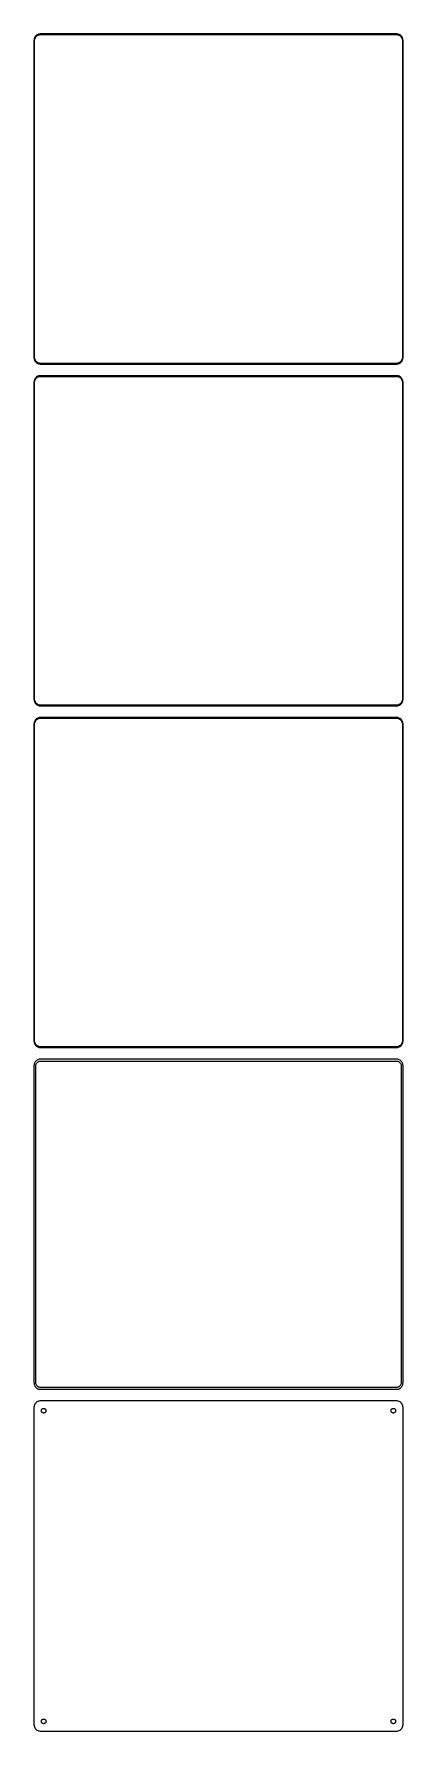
# Model space of a CAD drawing. Header units: metres. Extents: x -142 to 142, y 929 to 2239.
import ezdxf

# ---------------------------------------------------------------- set-up
doc = ezdxf.new("R2010")
doc.units = ezdxf.units.M

msp = doc.modelspace()

# ---------------------------------------------------------------- linework, layer by layer
for p, q in [((-142.461, 2235.13), (-142.5, 2234.5)), ((-142.5, 2234.5), (-142.5, 1989.5)), ((-142.343, 2235.74), (-142.461, 2235.13)), ((-142.149, 2236.34), (-142.343, 2235.74)), ((-141.882, 2236.91), (-142.149, 2236.34)), ((-142, 2234.25), (-141.963, 2234.85)), ((-142, 1989.75), (-142, 2234.25)), ((-141.963, 2234.85), (-141.851, 2235.43)), ((-141.545, 2237.44), (-141.882, 2236.91)), ((-141.851, 2235.43), (-141.666, 2236)), ((-141.666, 2236), (-141.412, 2236.54)), ((-141.145, 2237.92), (-141.545, 2237.44)), ((-141.412, 2236.54), (-141.093, 2237.04)), ((-140.687, 2238.35), (-141.145, 2237.92)), ((-141.093, 2237.04), (-140.713, 2237.5)), ((-140.713, 2237.5), (-140.278, 2237.91)), ((-140.179, 2238.72), (-140.687, 2238.35)), ((-140.278, 2237.91), (-139.795, 2238.26)), ((-139.629, 2239.02), (-140.179, 2238.72)), ((-139.795, 2238.26), (-139.272, 2238.55)), ((-139.045, 2239.26), (-139.629, 2239.02)), ((-139.272, 2238.55), (-138.718, 2238.77)), ((-138.437, 2239.41), (-139.045, 2239.26)), ((-138.718, 2238.77), (-138.14, 2238.92)), ((-137.814, 2239.49), (-138.437, 2239.41)), ((-138.14, 2238.92), (-137.548, 2238.99)), ((137.814, 2239.49), (-137.814, 2239.49)), ((-137.548, 2238.99), (137.548, 2238.99)), ((137.548, 2238.99), (138.14, 2238.92)), ((138.437, 2239.41), (137.814, 2239.49)), ((138.14, 2238.92), (138.718, 2238.77)), ((139.045, 2239.26), (138.437, 2239.41)), ((138.718, 2238.77), (139.272, 2238.55)), ((139.629, 2239.02), (139.045, 2239.26)), ((139.272, 2238.55), (139.795, 2238.26)), ((140.179, 2238.72), (139.629, 2239.02)), ((139.795, 2238.26), (140.278, 2237.91)), ((140.687, 2238.35), (140.179, 2238.72)), ((140.278, 2237.91), (140.713, 2237.5)), ((141.145, 2237.92), (140.687, 2238.35)), ((140.713, 2237.5), (141.093, 2237.04)), ((141.093, 2237.04), (141.412, 2236.54)), ((141.545, 2237.44), (141.145, 2237.92)), ((141.412, 2236.54), (141.666, 2236)), ((141.882, 2236.91), (141.545, 2237.44)), ((141.666, 2236), (141.851, 2235.43)), ((141.851, 2235.43), (141.963, 2234.85)), ((142.149, 2236.34), (141.882, 2236.91)), ((141.963, 2234.85), (142, 2234.25)), ((142, 2234.25), (142, 1989.75)), ((142.343, 2235.74), (142.149, 2236.34)), ((142.461, 2235.13), (142.343, 2235.74)), ((142.5, 2234.5), (142.461, 2235.13)), ((142.5, 1989.5), (142.5, 2234.5)), ((-142.5, 1989.5), (-142.461, 1988.87)), ((-142.461, 1988.87), (-142.343, 1988.26)), ((-142.343, 1988.26), (-142.149, 1987.66)), ((-142.149, 1987.66), (-141.882, 1987.09)), ((-141.963, 1989.15), (-142, 1989.75)), ((-141.851, 1988.57), (-141.963, 1989.15)), ((-141.882, 1987.09), (-141.545, 1986.56)), ((-141.666, 1988), (-141.851, 1988.57)), ((-141.412, 1987.46), (-141.666, 1988)), ((-141.545, 1986.56), (-141.145, 1986.08)), ((-141.093, 1986.96), (-141.412, 1987.46)), ((-141.145, 1986.08), (-140.687, 1985.65)), ((-140.713, 1986.5), (-141.093, 1986.96)), ((-140.278, 1986.09), (-140.713, 1986.5)), ((-140.687, 1985.65), (-140.179, 1985.28)), ((-139.795, 1985.74), (-140.278, 1986.09)), ((-140.179, 1985.28), (-139.629, 1984.98)), ((-139.272, 1985.45), (-139.795, 1985.74)), ((-139.629, 1984.98), (-139.045, 1984.74)), ((-138.718, 1985.23), (-139.272, 1985.45)), ((-139.045, 1984.74), (-138.437, 1984.59)), ((-138.14, 1985.08), (-138.718, 1985.23)), ((-138.437, 1984.59), (-137.814, 1984.51)), ((-137.548, 1985.01), (-138.14, 1985.08)), ((-137.814, 1984.51), (137.814, 1984.51)), ((137.548, 1985.01), (-137.548, 1985.01)), ((138.14, 1985.08), (137.548, 1985.01)), ((137.814, 1984.51), (138.437, 1984.59)), ((138.718, 1985.23), (138.14, 1985.08)), ((138.437, 1984.59), (139.045, 1984.74)), ((139.272, 1985.45), (138.718, 1985.23)), ((139.045, 1984.74), (139.629, 1984.98)), ((139.795, 1985.74), (139.272, 1985.45)), ((139.629, 1984.98), (140.179, 1985.28)), ((140.278, 1986.09), (139.795, 1985.74)), ((140.179, 1985.28), (140.687, 1985.65)), ((140.713, 1986.5), (140.278, 1986.09)), ((140.687, 1985.65), (141.145, 1986.08)), ((141.093, 1986.96), (140.713, 1986.5)), ((141.412, 1987.46), (141.093, 1986.96)), ((141.145, 1986.08), (141.545, 1986.56)), ((141.666, 1988), (141.412, 1987.46)), ((141.545, 1986.56), (141.882, 1987.09)), ((141.851, 1988.57), (141.666, 1988)), ((141.963, 1989.15), (141.851, 1988.57)), ((141.882, 1987.09), (142.149, 1987.66)), ((142, 1989.75), (141.963, 1989.15)), ((142.149, 1987.66), (142.343, 1988.26)), ((142.343, 1988.26), (142.461, 1988.87)), ((142.461, 1988.87), (142.5, 1989.5)), ((-142.461, 1971.13), (-142.5, 1970.5)), ((-142.5, 1970.5), (-142.5, 1725.5)), ((-142.343, 1971.74), (-142.461, 1971.13)), ((-142.149, 1972.34), (-142.343, 1971.74)), ((-141.882, 1972.91), (-142.149, 1972.34)), ((-142, 1970.25), (-141.963, 1970.85)), ((-142, 1725.75), (-142, 1970.25)), ((-141.963, 1970.85), (-141.851, 1971.43)), ((-141.545, 1973.44), (-141.882, 1972.91)), ((-141.851, 1971.43), (-141.666, 1972)), ((-141.666, 1972), (-141.412, 1972.54)), ((-141.145, 1973.92), (-141.545, 1973.44)), ((-141.412, 1972.54), (-141.093, 1973.04)), ((-140.687, 1974.35), (-141.145, 1973.92)), ((-141.093, 1973.04), (-140.713, 1973.5)), ((-140.713, 1973.5), (-140.278, 1973.91)), ((-140.179, 1974.72), (-140.687, 1974.35)), ((-140.278, 1973.91), (-139.795, 1974.26)), ((-139.629, 1975.02), (-140.179, 1974.72)), ((-139.795, 1974.26), (-139.272, 1974.55)), ((-139.045, 1975.26), (-139.629, 1975.02)), ((-139.272, 1974.55), (-138.718, 1974.77)), ((-138.437, 1975.41), (-139.045, 1975.26)), ((-138.718, 1974.77), (-138.14, 1974.92)), ((-137.814, 1975.49), (-138.437, 1975.41)), ((-138.14, 1974.92), (-137.548, 1974.99)), ((137.814, 1975.49), (-137.814, 1975.49)), ((-137.548, 1974.99), (137.548, 1974.99)), ((137.548, 1974.99), (138.14, 1974.92)), ((138.437, 1975.41), (137.814, 1975.49)), ((138.14, 1974.92), (138.718, 1974.77)), ((139.045, 1975.26), (138.437, 1975.41)), ((138.718, 1974.77), (139.272, 1974.55)), ((139.629, 1975.02), (139.045, 1975.26)), ((139.272, 1974.55), (139.795, 1974.26)), ((140.179, 1974.72), (139.629, 1975.02)), ((139.795, 1974.26), (140.278, 1973.91)), ((140.687, 1974.35), (140.179, 1974.72)), ((140.278, 1973.91), (140.713, 1973.5)), ((141.145, 1973.92), (140.687, 1974.35)), ((140.713, 1973.5), (141.093, 1973.04)), ((141.093, 1973.04), (141.412, 1972.54)), ((141.545, 1973.44), (141.145, 1973.92)), ((141.412, 1972.54), (141.666, 1972)), ((141.882, 1972.91), (141.545, 1973.44)), ((141.666, 1972), (141.851, 1971.43)), ((141.851, 1971.43), (141.963, 1970.85)), ((142.149, 1972.34), (141.882, 1972.91)), ((141.963, 1970.85), (142, 1970.25)), ((142, 1970.25), (142, 1725.75)), ((142.343, 1971.74), (142.149, 1972.34)), ((142.461, 1971.13), (142.343, 1971.74)), ((142.5, 1970.5), (142.461, 1971.13)), ((142.5, 1725.5), (142.5, 1970.5)), ((-142.5, 1725.5), (-142.461, 1724.87)), ((-142.461, 1724.87), (-142.343, 1724.26)), ((-142.343, 1724.26), (-142.149, 1723.66)), ((-142.149, 1723.66), (-141.882, 1723.09)), ((-141.963, 1725.15), (-142, 1725.75)), ((-141.851, 1724.57), (-141.963, 1725.15)), ((-141.882, 1723.09), (-141.545, 1722.56)), ((-141.666, 1724), (-141.851, 1724.57)), ((-141.412, 1723.46), (-141.666, 1724)), ((-141.545, 1722.56), (-141.145, 1722.08)), ((-141.093, 1722.96), (-141.412, 1723.46)), ((-141.145, 1722.08), (-140.687, 1721.65)), ((-140.713, 1722.5), (-141.093, 1722.96)), ((-140.278, 1722.09), (-140.713, 1722.5)), ((-140.687, 1721.65), (-140.179, 1721.28)), ((-139.795, 1721.74), (-140.278, 1722.09)), ((-140.179, 1721.28), (-139.629, 1720.98)), ((-139.272, 1721.45), (-139.795, 1721.74)), ((-139.629, 1720.98), (-139.045, 1720.74)), ((-138.718, 1721.23), (-139.272, 1721.45)), ((-139.045, 1720.74), (-138.437, 1720.59)), ((-138.14, 1721.08), (-138.718, 1721.23)), ((-138.437, 1720.59), (-137.814, 1720.51)), ((-137.548, 1721.01), (-138.14, 1721.08)), ((-137.814, 1720.51), (137.814, 1720.51)), ((137.548, 1721.01), (-137.548, 1721.01)), ((138.14, 1721.08), (137.548, 1721.01)), ((137.814, 1720.51), (138.437, 1720.59)), ((138.718, 1721.23), (138.14, 1721.08)), ((138.437, 1720.59), (139.045, 1720.74)), ((139.272, 1721.45), (138.718, 1721.23)), ((139.045, 1720.74), (139.629, 1720.98)), ((139.795, 1721.74), (139.272, 1721.45)), ((139.629, 1720.98), (140.179, 1721.28)), ((140.278, 1722.09), (139.795, 1721.74)), ((140.179, 1721.28), (140.687, 1721.65)), ((140.713, 1722.5), (140.278, 1722.09)), ((140.687, 1721.65), (141.145, 1722.08)), ((141.093, 1722.96), (140.713, 1722.5)), ((141.412, 1723.46), (141.093, 1722.96)), ((141.145, 1722.08), (141.545, 1722.56)), ((141.666, 1724), (141.412, 1723.46)), ((141.545, 1722.56), (141.882, 1723.09)), ((141.851, 1724.57), (141.666, 1724)), ((141.963, 1725.15), (141.851, 1724.57)), ((141.882, 1723.09), (142.149, 1723.66)), ((142, 1725.75), (141.963, 1725.15)), ((142.149, 1723.66), (142.343, 1724.26)), ((142.343, 1724.26), (142.461, 1724.87)), ((142.461, 1724.87), (142.5, 1725.5)), ((-142.461, 1707.13), (-142.5, 1706.5)), ((-142.5, 1706.5), (-142.5, 1461.5)), ((-142.343, 1707.74), (-142.461, 1707.13)), ((-142.149, 1708.34), (-142.343, 1707.74)), ((-141.882, 1708.91), (-142.149, 1708.34)), ((-142, 1706.25), (-141.963, 1706.85)), ((-142, 1461.75), (-142, 1706.25)), ((-141.963, 1706.85), (-141.851, 1707.43)), ((-141.545, 1709.44), (-141.882, 1708.91)), ((-141.851, 1707.43), (-141.666, 1708)), ((-141.666, 1708), (-141.412, 1708.54)), ((-141.145, 1709.92), (-141.545, 1709.44)), ((-141.412, 1708.54), (-141.093, 1709.04)), ((-140.687, 1710.35), (-141.145, 1709.92)), ((-141.093, 1709.04), (-140.713, 1709.5)), ((-140.713, 1709.5), (-140.278, 1709.91)), ((-140.179, 1710.72), (-140.687, 1710.35)), ((-140.278, 1709.91), (-139.795, 1710.26)), ((-139.629, 1711.02), (-140.179, 1710.72)), ((-139.795, 1710.26), (-139.272, 1710.55)), ((-139.045, 1711.26), (-139.629, 1711.02)), ((-139.272, 1710.55), (-138.718, 1710.77)), ((-138.437, 1711.41), (-139.045, 1711.26)), ((-138.718, 1710.77), (-138.14, 1710.92)), ((-137.814, 1711.49), (-138.437, 1711.41)), ((-138.14, 1710.92), (-137.548, 1710.99)), ((137.814, 1711.49), (-137.814, 1711.49)), ((-137.548, 1710.99), (137.548, 1710.99)), ((137.548, 1710.99), (138.14, 1710.92)), ((138.437, 1711.41), (137.814, 1711.49)), ((138.14, 1710.92), (138.718, 1710.77)), ((139.045, 1711.26), (138.437, 1711.41)), ((138.718, 1710.77), (139.272, 1710.55)), ((139.629, 1711.02), (139.045, 1711.26)), ((139.272, 1710.55), (139.795, 1710.26)), ((140.179, 1710.72), (139.629, 1711.02)), ((139.795, 1710.26), (140.278, 1709.91)), ((140.687, 1710.35), (140.179, 1710.72)), ((140.278, 1709.91), (140.713, 1709.5)), ((141.145, 1709.92), (140.687, 1710.35)), ((140.713, 1709.5), (141.093, 1709.04)), ((141.093, 1709.04), (141.412, 1708.54)), ((141.545, 1709.44), (141.145, 1709.92)), ((141.412, 1708.54), (141.666, 1708)), ((141.882, 1708.91), (141.545, 1709.44)), ((141.666, 1708), (141.851, 1707.43)), ((141.851, 1707.43), (141.963, 1706.85)), ((142.149, 1708.34), (141.882, 1708.91)), ((141.963, 1706.85), (142, 1706.25)), ((142, 1706.25), (142, 1461.75)), ((142.343, 1707.74), (142.149, 1708.34)), ((142.461, 1707.13), (142.343, 1707.74)), ((142.5, 1706.5), (142.461, 1707.13)), ((142.5, 1461.5), (142.5, 1706.5)), ((-142.5, 1461.5), (-142.461, 1460.87)), ((-142.461, 1460.87), (-142.343, 1460.26)), ((-142.343, 1460.26), (-142.149, 1459.66)), ((-142.149, 1459.66), (-141.882, 1459.09)), ((-141.963, 1461.15), (-142, 1461.75)), ((-141.851, 1460.57), (-141.963, 1461.15)), ((-141.882, 1459.09), (-141.545, 1458.56)), ((-141.666, 1460), (-141.851, 1460.57)), ((-141.412, 1459.46), (-141.666, 1460)), ((-141.545, 1458.56), (-141.145, 1458.08)), ((-141.093, 1458.96), (-141.412, 1459.46)), ((-141.145, 1458.08), (-140.687, 1457.65)), ((-140.713, 1458.5), (-141.093, 1458.96)), ((-140.278, 1458.09), (-140.713, 1458.5)), ((-140.687, 1457.65), (-140.179, 1457.28)), ((-139.795, 1457.74), (-140.278, 1458.09)), ((-140.179, 1457.28), (-139.629, 1456.98)), ((-139.272, 1457.45), (-139.795, 1457.74)), ((-139.629, 1456.98), (-139.045, 1456.74)), ((-138.718, 1457.23), (-139.272, 1457.45)), ((-139.045, 1456.74), (-138.437, 1456.59)), ((-138.14, 1457.08), (-138.718, 1457.23)), ((-138.437, 1456.59), (-137.814, 1456.51)), ((-137.548, 1457.01), (-138.14, 1457.08)), ((-137.814, 1456.51), (137.814, 1456.51)), ((137.548, 1457.01), (-137.548, 1457.01)), ((138.14, 1457.08), (137.548, 1457.01)), ((137.814, 1456.51), (138.437, 1456.59)), ((138.718, 1457.23), (138.14, 1457.08)), ((138.437, 1456.59), (139.045, 1456.74)), ((139.272, 1457.45), (138.718, 1457.23)), ((139.045, 1456.74), (139.629, 1456.98)), ((139.795, 1457.74), (139.272, 1457.45)), ((139.629, 1456.98), (140.179, 1457.28)), ((140.278, 1458.09), (139.795, 1457.74)), ((140.179, 1457.28), (140.687, 1457.65)), ((140.713, 1458.5), (140.278, 1458.09)), ((140.687, 1457.65), (141.145, 1458.08)), ((141.093, 1458.96), (140.713, 1458.5)), ((141.412, 1459.46), (141.093, 1458.96)), ((141.145, 1458.08), (141.545, 1458.56)), ((141.666, 1460), (141.412, 1459.46)), ((141.545, 1458.56), (141.882, 1459.09)), ((141.851, 1460.57), (141.666, 1460)), ((141.963, 1461.15), (141.851, 1460.57)), ((141.882, 1459.09), (142.149, 1459.66)), ((142, 1461.75), (141.963, 1461.15)), ((142.149, 1459.66), (142.343, 1460.26)), ((142.343, 1460.26), (142.461, 1460.87)), ((142.461, 1460.87), (142.5, 1461.5)), ((-142.461, 1443.13), (-142.5, 1442.5)), ((-142.5, 1442.5), (-142.5, 1197.5)), ((-142.343, 1443.74), (-142.461, 1443.13)), ((-142.149, 1444.34), (-142.343, 1443.74)), ((-141.882, 1444.91), (-142.149, 1444.34)), ((-141.545, 1445.44), (-141.882, 1444.91)), ((-141.145, 1445.92), (-141.545, 1445.44)), ((-140.687, 1446.35), (-141.145, 1445.92)), ((-141.119, 1442.25), (-141.089, 1442.73)), ((-141.119, 1197.75), (-141.119, 1442.25)), ((-141.089, 1442.73), (-140.998, 1443.21)), ((-140.998, 1443.21), (-140.848, 1443.67)), ((-140.848, 1443.67), (-140.641, 1444.11)), ((-140.179, 1446.72), (-140.687, 1446.35)), ((-140.641, 1444.11), (-140.38, 1444.52)), ((-140.38, 1444.52), (-140.071, 1444.9)), ((-139.629, 1447.02), (-140.179, 1446.72)), ((-140.071, 1444.9), (-139.716, 1445.23)), ((-139.716, 1445.23), (-139.323, 1445.52)), ((-139.045, 1447.26), (-139.629, 1447.02)), ((-139.323, 1445.52), (-138.898, 1445.75)), ((-138.437, 1447.41), (-139.045, 1447.26)), ((-138.898, 1445.75), (-138.446, 1445.93)), ((-138.446, 1445.93), (-137.975, 1446.05)), ((-137.814, 1447.49), (-138.437, 1447.41)), ((-137.975, 1446.05), (-137.493, 1446.11)), ((137.814, 1447.49), (-137.814, 1447.49)), ((-137.493, 1446.11), (137.493, 1446.11)), ((137.493, 1446.11), (137.975, 1446.05)), ((138.437, 1447.41), (137.814, 1447.49)), ((137.975, 1446.05), (138.446, 1445.93)), ((139.045, 1447.26), (138.437, 1447.41)), ((138.446, 1445.93), (138.898, 1445.75)), ((138.898, 1445.75), (139.323, 1445.52)), ((139.629, 1447.02), (139.045, 1447.26)), ((139.323, 1445.52), (139.716, 1445.23)), ((140.179, 1446.72), (139.629, 1447.02)), ((139.716, 1445.23), (140.071, 1444.9)), ((140.071, 1444.9), (140.38, 1444.52)), ((140.687, 1446.35), (140.179, 1446.72)), ((140.38, 1444.52), (140.641, 1444.11)), ((140.641, 1444.11), (140.848, 1443.67)), ((141.145, 1445.92), (140.687, 1446.35)), ((140.848, 1443.67), (140.998, 1443.21)), ((140.998, 1443.21), (141.089, 1442.73)), ((141.089, 1442.73), (141.119, 1442.25)), ((141.119, 1442.25), (141.119, 1197.75)), ((141.545, 1445.44), (141.145, 1445.92)), ((141.882, 1444.91), (141.545, 1445.44)), ((142.149, 1444.34), (141.882, 1444.91)), ((142.343, 1443.74), (142.149, 1444.34)), ((142.461, 1443.13), (142.343, 1443.74)), ((142.5, 1442.5), (142.461, 1443.13)), ((142.5, 1197.5), (142.5, 1442.5)), ((-142.5, 1197.5), (-142.461, 1196.87)), ((-142.461, 1196.87), (-142.343, 1196.26)), ((-142.343, 1196.26), (-142.149, 1195.66)), ((-142.149, 1195.66), (-141.882, 1195.09)), ((-141.882, 1195.09), (-141.545, 1194.56)), ((-141.545, 1194.56), (-141.145, 1194.08)), ((-141.145, 1194.08), (-140.687, 1193.65)), ((-141.089, 1197.27), (-141.119, 1197.75)), ((-140.998, 1196.79), (-141.089, 1197.27)), ((-140.848, 1196.33), (-140.998, 1196.79)), ((-140.641, 1195.89), (-140.848, 1196.33)), ((-140.687, 1193.65), (-140.179, 1193.28)), ((-140.38, 1195.48), (-140.641, 1195.89)), ((-140.071, 1195.1), (-140.38, 1195.48)), ((-140.179, 1193.28), (-139.629, 1192.98)), ((-139.716, 1194.77), (-140.071, 1195.1)), ((-139.323, 1194.48), (-139.716, 1194.77)), ((-138.898, 1194.25), (-139.323, 1194.48)), ((-138.446, 1194.07), (-138.898, 1194.25)), ((-137.975, 1193.95), (-138.446, 1194.07)), ((-137.493, 1193.89), (-137.975, 1193.95)), ((137.493, 1193.89), (-137.493, 1193.89)), ((137.975, 1193.95), (137.493, 1193.89)), ((138.446, 1194.07), (137.975, 1193.95)), ((138.898, 1194.25), (138.446, 1194.07)), ((139.323, 1194.48), (138.898, 1194.25)), ((139.716, 1194.77), (139.323, 1194.48)), ((139.629, 1192.98), (140.179, 1193.28)), ((140.071, 1195.1), (139.716, 1194.77)), ((140.38, 1195.48), (140.071, 1195.1)), ((140.179, 1193.28), (140.687, 1193.65)), ((140.641, 1195.89), (140.38, 1195.48)), ((140.848, 1196.33), (140.641, 1195.89)), ((140.687, 1193.65), (141.145, 1194.08)), ((140.998, 1196.79), (140.848, 1196.33)), ((141.089, 1197.27), (140.998, 1196.79)), ((141.119, 1197.75), (141.089, 1197.27)), ((141.145, 1194.08), (141.545, 1194.56)), ((141.545, 1194.56), (141.882, 1195.09)), ((141.882, 1195.09), (142.149, 1195.66)), ((142.149, 1195.66), (142.343, 1196.26)), ((142.343, 1196.26), (142.461, 1196.87)), ((142.461, 1196.87), (142.5, 1197.5)), ((-142.149, 1180.34), (-142.343, 1179.74)), ((-141.882, 1180.91), (-142.149, 1180.34)), ((-141.545, 1181.44), (-141.882, 1180.91)), ((-141.145, 1181.92), (-141.545, 1181.44)), ((-140.687, 1182.35), (-141.145, 1181.92)), ((-140.179, 1182.72), (-140.687, 1182.35)), ((-139.629, 1183.02), (-140.179, 1182.72)), ((-139.629, 1192.98), (-139.045, 1192.74)), ((-139.045, 1183.26), (-139.629, 1183.02)), ((-139.045, 1192.74), (-138.437, 1192.59)), ((-138.437, 1183.41), (-139.045, 1183.26)), ((-138.437, 1192.59), (-137.814, 1192.51)), ((-137.814, 1183.49), (-138.437, 1183.41)), ((-137.814, 1192.51), (137.814, 1192.51)), ((137.814, 1183.49), (-137.814, 1183.49)), ((137.814, 1192.51), (138.437, 1192.59)), ((138.437, 1183.41), (137.814, 1183.49)), ((138.437, 1192.59), (139.045, 1192.74)), ((139.045, 1183.26), (138.437, 1183.41)), ((139.045, 1192.74), (139.629, 1192.98)), ((139.629, 1183.02), (139.045, 1183.26)), ((140.179, 1182.72), (139.629, 1183.02)), ((140.687, 1182.35), (140.179, 1182.72)), ((141.145, 1181.92), (140.687, 1182.35)), ((141.545, 1181.44), (141.145, 1181.92)), ((141.882, 1180.91), (141.545, 1181.44)), ((142.149, 1180.34), (141.882, 1180.91)), ((142.343, 1179.74), (142.149, 1180.34)), ((-142.461, 1179.13), (-142.5, 1178.5)), ((-142.5, 1178.5), (-142.5, 933.5)), ((-142.343, 1179.74), (-142.461, 1179.13)), ((-136.8, 1176), (-136.786, 1176.23)), ((-136.786, 1175.77), (-136.8, 1176)), ((-136.786, 1176.23), (-136.743, 1176.45)), ((-136.743, 1175.55), (-136.786, 1175.77)), ((-136.743, 1176.45), (-136.674, 1176.66)), ((-136.674, 1175.34), (-136.743, 1175.55)), ((-136.674, 1176.66), (-136.577, 1176.87)), ((-136.577, 1175.13), (-136.674, 1175.34)), ((-136.577, 1176.87), (-136.456, 1177.06)), ((-136.456, 1174.94), (-136.577, 1175.13)), ((-136.456, 1177.06), (-136.312, 1177.23)), ((-136.312, 1174.77), (-136.456, 1174.94)), ((-136.312, 1177.23), (-136.147, 1177.39)), ((-136.147, 1174.61), (-136.312, 1174.77)), ((-136.147, 1177.39), (-135.964, 1177.52)), ((-135.964, 1174.48), (-136.147, 1174.61)), ((-135.964, 1177.52), (-135.766, 1177.63)), ((-135.766, 1174.37), (-135.964, 1174.48)), ((-135.766, 1177.63), (-135.556, 1177.71)), ((-135.556, 1174.29), (-135.766, 1174.37)), ((-135.556, 1177.71), (-135.337, 1177.77)), ((-135.337, 1174.23), (-135.556, 1174.29)), ((-135.337, 1177.77), (-135.113, 1177.8)), ((-135.113, 1174.2), (-135.337, 1174.23)), ((-135.113, 1177.8), (-134.887, 1177.8)), ((-134.887, 1174.2), (-135.113, 1174.2)), ((-134.887, 1177.8), (-134.663, 1177.77)), ((-134.663, 1174.23), (-134.887, 1174.2)), ((-134.663, 1177.77), (-134.444, 1177.71)), ((-134.444, 1174.29), (-134.663, 1174.23)), ((-134.444, 1177.71), (-134.234, 1177.63)), ((-134.234, 1174.37), (-134.444, 1174.29)), ((-134.234, 1177.63), (-134.036, 1177.52)), ((-134.036, 1174.48), (-134.234, 1174.37)), ((-134.036, 1177.52), (-133.853, 1177.39)), ((-133.853, 1174.61), (-134.036, 1174.48)), ((-133.853, 1177.39), (-133.688, 1177.23)), ((-133.688, 1174.77), (-133.853, 1174.61)), ((-133.688, 1177.23), (-133.544, 1177.06)), ((-133.544, 1174.94), (-133.688, 1174.77)), ((-133.544, 1177.06), (-133.423, 1176.87)), ((-133.423, 1175.13), (-133.544, 1174.94)), ((-133.423, 1176.87), (-133.326, 1176.66)), ((-133.326, 1175.34), (-133.423, 1175.13)), ((-133.326, 1176.66), (-133.257, 1176.45)), ((-133.257, 1175.55), (-133.326, 1175.34)), ((-133.257, 1176.45), (-133.214, 1176.23)), ((-133.214, 1175.77), (-133.257, 1175.55)), ((-133.214, 1176.23), (-133.2, 1176)), ((-133.2, 1176), (-133.214, 1175.77)), ((133.2, 1176), (133.214, 1176.23)), ((133.214, 1175.77), (133.2, 1176)), ((133.214, 1176.23), (133.257, 1176.45)), ((133.257, 1175.55), (133.214, 1175.77)), ((133.257, 1176.45), (133.326, 1176.66)), ((133.326, 1175.34), (133.257, 1175.55)), ((133.326, 1176.66), (133.423, 1176.87)), ((133.423, 1175.13), (133.326, 1175.34)), ((133.423, 1176.87), (133.544, 1177.06)), ((133.544, 1174.94), (133.423, 1175.13)), ((133.544, 1177.06), (133.688, 1177.23)), ((133.688, 1174.77), (133.544, 1174.94)), ((133.688, 1177.23), (133.853, 1177.39)), ((133.853, 1174.61), (133.688, 1174.77)), ((133.853, 1177.39), (134.036, 1177.52)), ((134.036, 1174.48), (133.853, 1174.61)), ((134.036, 1177.52), (134.234, 1177.63)), ((134.234, 1174.37), (134.036, 1174.48)), ((134.234, 1177.63), (134.444, 1177.71)), ((134.444, 1174.29), (134.234, 1174.37)), ((134.444, 1177.71), (134.663, 1177.77)), ((134.663, 1174.23), (134.444, 1174.29)), ((134.663, 1177.77), (134.887, 1177.8)), ((134.887, 1174.2), (134.663, 1174.23)), ((134.887, 1177.8), (135.113, 1177.8)), ((135.113, 1174.2), (134.887, 1174.2)), ((135.113, 1177.8), (135.337, 1177.77)), ((135.337, 1174.23), (135.113, 1174.2)), ((135.337, 1177.77), (135.556, 1177.71)), ((135.556, 1174.29), (135.337, 1174.23)), ((135.556, 1177.71), (135.766, 1177.63)), ((135.766, 1174.37), (135.556, 1174.29)), ((135.766, 1177.63), (135.964, 1177.52)), ((135.964, 1174.48), (135.766, 1174.37)), ((135.964, 1177.52), (136.147, 1177.39)), ((136.147, 1174.61), (135.964, 1174.48)), ((136.147, 1177.39), (136.312, 1177.23)), ((136.312, 1174.77), (136.147, 1174.61)), ((136.312, 1177.23), (136.456, 1177.06)), ((136.456, 1174.94), (136.312, 1174.77)), ((136.456, 1177.06), (136.577, 1176.87)), ((136.577, 1175.13), (136.456, 1174.94)), ((136.577, 1176.87), (136.674, 1176.66)), ((136.674, 1175.34), (136.577, 1175.13)), ((136.674, 1176.66), (136.743, 1176.45)), ((136.743, 1175.55), (136.674, 1175.34)), ((136.743, 1176.45), (136.786, 1176.23)), ((136.786, 1175.77), (136.743, 1175.55)), ((136.786, 1176.23), (136.8, 1176)), ((136.8, 1176), (136.786, 1175.77)), ((142.461, 1179.13), (142.343, 1179.74)), ((142.5, 1178.5), (142.461, 1179.13)), ((142.5, 933.5), (142.5, 1178.5)), ((-142.5, 933.5), (-142.461, 932.873)), ((-142.461, 932.873), (-142.343, 932.257)), ((-142.343, 932.257), (-142.149, 931.659)), ((-142.149, 931.659), (-141.882, 931.091)), ((-141.882, 931.091), (-141.545, 930.561)), ((-136.8, 936), (-136.786, 936.226)), ((-136.786, 935.774), (-136.8, 936)), ((-136.786, 936.226), (-136.743, 936.448)), ((-136.743, 935.552), (-136.786, 935.774)), ((-136.743, 936.448), (-136.674, 936.663)), ((-136.674, 935.337), (-136.743, 935.552)), ((-136.674, 936.663), (-136.577, 936.867)), ((-136.577, 935.133), (-136.674, 935.337)), ((-136.577, 936.867), (-136.456, 937.058)), ((-136.456, 934.942), (-136.577, 935.133)), ((-136.456, 937.058), (-136.312, 937.232)), ((-136.312, 934.768), (-136.456, 934.942)), ((-136.312, 937.232), (-136.147, 937.387)), ((-136.147, 934.613), (-136.312, 934.768)), ((-136.147, 937.387), (-135.964, 937.52)), ((-135.964, 934.48), (-136.147, 934.613)), ((-135.964, 937.52), (-135.766, 937.629)), ((-135.766, 934.371), (-135.964, 934.48)), ((-135.766, 937.629), (-135.556, 937.712)), ((-135.556, 934.288), (-135.766, 934.371)), ((-135.556, 937.712), (-135.337, 937.768)), ((-135.337, 934.232), (-135.556, 934.288)), ((-135.337, 937.768), (-135.113, 937.796)), ((-135.113, 934.204), (-135.337, 934.232)), ((-135.113, 937.796), (-134.887, 937.796)), ((-134.887, 934.204), (-135.113, 934.204)), ((-134.887, 937.796), (-134.663, 937.768)), ((-134.663, 934.232), (-134.887, 934.204)), ((-134.663, 937.768), (-134.444, 937.712)), ((-134.444, 934.288), (-134.663, 934.232)), ((-134.444, 937.712), (-134.234, 937.629)), ((-134.234, 934.371), (-134.444, 934.288)), ((-134.234, 937.629), (-134.036, 937.52)), ((-134.036, 934.48), (-134.234, 934.371)), ((-134.036, 937.52), (-133.853, 937.387)), ((-133.853, 934.613), (-134.036, 934.48)), ((-133.853, 937.387), (-133.688, 937.232)), ((-133.688, 934.768), (-133.853, 934.613)), ((-133.688, 937.232), (-133.544, 937.058)), ((-133.544, 934.942), (-133.688, 934.768)), ((-133.544, 937.058), (-133.423, 936.867)), ((-133.423, 935.133), (-133.544, 934.942)), ((-133.423, 936.867), (-133.326, 936.663)), ((-133.326, 935.337), (-133.423, 935.133)), ((-133.326, 936.663), (-133.257, 936.448)), ((-133.257, 935.552), (-133.326, 935.337)), ((-133.257, 936.448), (-133.214, 936.226)), ((-133.214, 935.774), (-133.257, 935.552)), ((-133.214, 936.226), (-133.2, 936)), ((-133.2, 936), (-133.214, 935.774)), ((133.2, 936), (133.214, 936.226)), ((133.214, 935.774), (133.2, 936)), ((133.214, 936.226), (133.257, 936.448)), ((133.257, 935.552), (133.214, 935.774)), ((133.257, 936.448), (133.326, 936.663)), ((133.326, 935.337), (133.257, 935.552)), ((133.326, 936.663), (133.423, 936.867)), ((133.423, 935.133), (133.326, 935.337)), ((133.423, 936.867), (133.544, 937.058)), ((133.544, 934.942), (133.423, 935.133)), ((133.544, 937.058), (133.688, 937.232)), ((133.688, 934.768), (133.544, 934.942)), ((133.688, 937.232), (133.853, 937.387)), ((133.853, 934.613), (133.688, 934.768)), ((133.853, 937.387), (134.036, 937.52)), ((134.036, 934.48), (133.853, 934.613)), ((134.036, 937.52), (134.234, 937.629)), ((134.234, 934.371), (134.036, 934.48)), ((134.234, 937.629), (134.444, 937.712)), ((134.444, 934.288), (134.234, 934.371)), ((134.444, 937.712), (134.663, 937.768)), ((134.663, 934.232), (134.444, 934.288)), ((134.663, 937.768), (134.887, 937.796)), ((134.887, 934.204), (134.663, 934.232)), ((134.887, 937.796), (135.113, 937.796)), ((135.113, 934.204), (134.887, 934.204)), ((135.113, 937.796), (135.337, 937.768)), ((135.337, 934.232), (135.113, 934.204)), ((135.337, 937.768), (135.556, 937.712)), ((135.556, 934.288), (135.337, 934.232)), ((135.556, 937.712), (135.766, 937.629)), ((135.766, 934.371), (135.556, 934.288)), ((135.766, 937.629), (135.964, 937.52)), ((135.964, 934.48), (135.766, 934.371)), ((135.964, 937.52), (136.147, 937.387)), ((136.147, 934.613), (135.964, 934.48)), ((136.147, 937.387), (136.312, 937.232)), ((136.312, 934.768), (136.147, 934.613)), ((136.312, 937.232), (136.456, 937.058)), ((136.456, 934.942), (136.312, 934.768)), ((136.456, 937.058), (136.577, 936.867)), ((136.577, 935.133), (136.456, 934.942)), ((136.577, 936.867), (136.674, 936.663)), ((136.674, 935.337), (136.577, 935.133)), ((136.674, 936.663), (136.743, 936.448)), ((136.743, 935.552), (136.674, 935.337)), ((136.743, 936.448), (136.786, 936.226)), ((136.786, 935.774), (136.743, 935.552)), ((136.786, 936.226), (136.8, 936)), ((136.8, 936), (136.786, 935.774)), ((141.545, 930.561), (141.882, 931.091)), ((141.882, 931.091), (142.149, 931.659)), ((142.149, 931.659), (142.343, 932.257)), ((142.343, 932.257), (142.461, 932.873)), ((142.461, 932.873), (142.5, 933.5)), ((-141.545, 930.561), (-141.145, 930.077)), ((-141.145, 930.077), (-140.687, 929.647)), ((-140.687, 929.647), (-140.179, 929.278)), ((-140.179, 929.278), (-139.629, 928.976)), ((-139.629, 928.976), (-139.045, 928.745)), ((-139.045, 928.745), (-138.437, 928.589)), ((-138.437, 928.589), (-137.814, 928.51)), ((-137.814, 928.51), (137.814, 928.51)), ((137.814, 928.51), (138.437, 928.589)), ((138.437, 928.589), (139.045, 928.745)), ((139.045, 928.745), (139.629, 928.976)), ((139.629, 928.976), (140.179, 929.278)), ((140.179, 929.278), (140.687, 929.647)), ((140.687, 929.647), (141.145, 930.077)), ((141.145, 930.077), (141.545, 930.561))]:
    msp.add_line(p, q)

doc.saveas('drawing.dxf')
